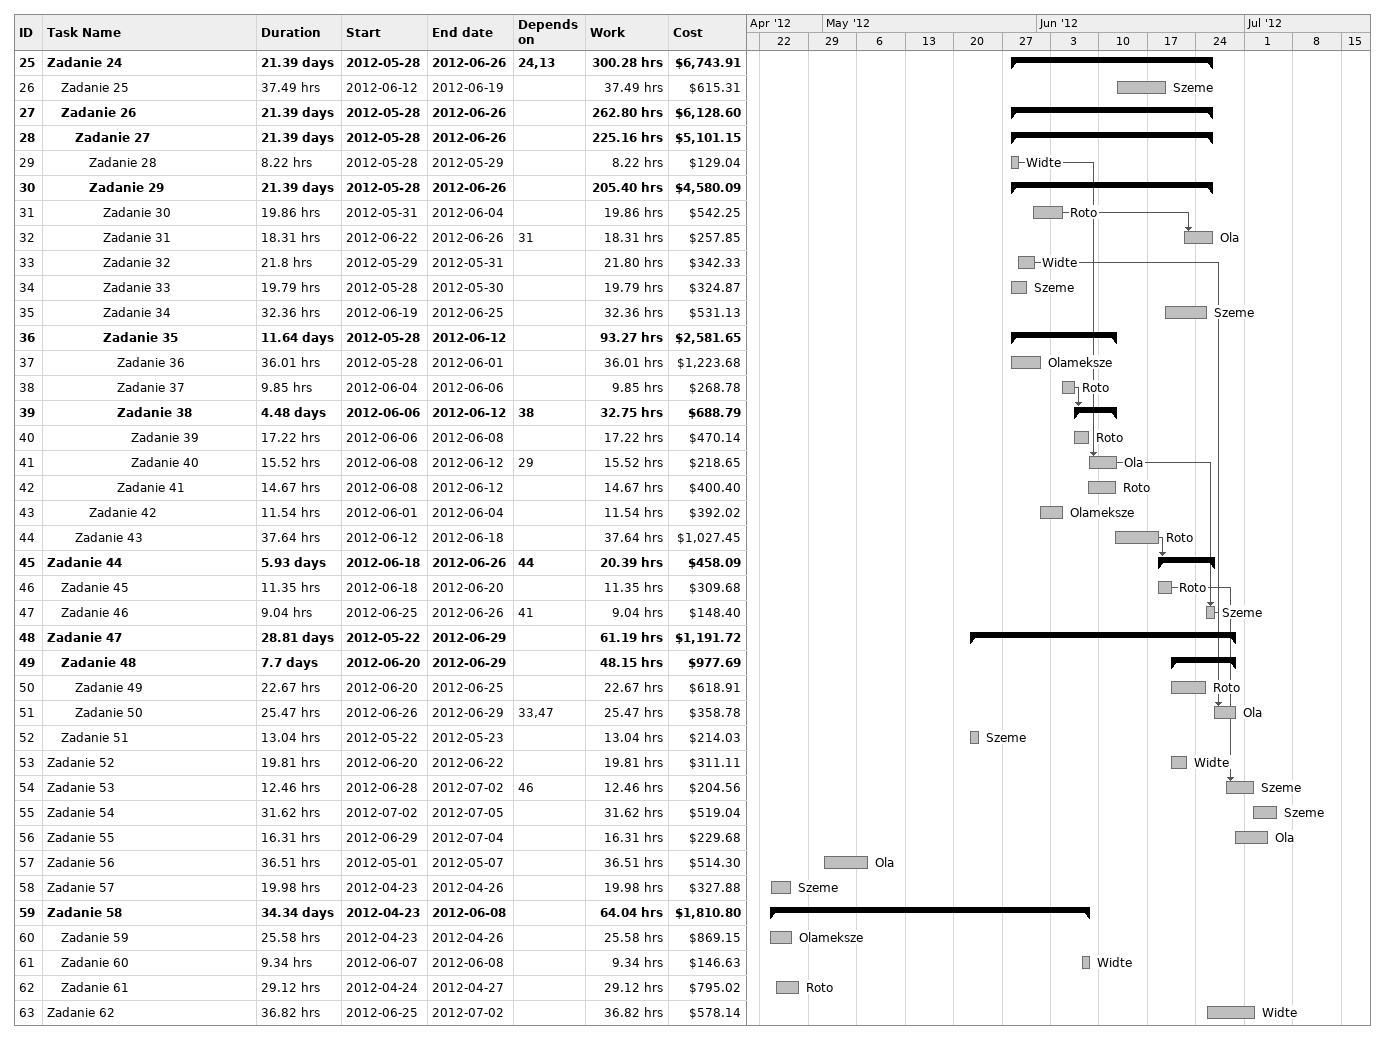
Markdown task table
| ID | Level | Task | Duration | Start | Finish | Predecessors | Resources | Work (h) | Cost ($) |
|---|---|---|---|---|---|---|---|---|---|
| 25 | 1 | **Zadanie 24** | 21.39d | 2012-05-28 | 2012-06-26 | 24, 13 |  | 300.28 | 6743.91 |
| 26 | 2 | Zadanie 25 | 37.49h | 2012-06-12 | 2012-06-19 |  | Szeme | 37.49 | 615.31 |
| 27 | 2 | **Zadanie 26** | 21.39d | 2012-05-28 | 2012-06-26 |  |  | 262.80 | 6128.60 |
| 28 | 3 | **Zadanie 27** | 21.39d | 2012-05-28 | 2012-06-26 |  |  | 225.16 | 5101.15 |
| 29 | 4 | Zadanie 28 | 8.22h | 2012-05-28 | 2012-05-29 |  | Widte | 8.22 | 129.04 |
| 30 | 4 | **Zadanie 29** | 21.39d | 2012-05-28 | 2012-06-26 |  |  | 205.40 | 4580.09 |
| 31 | 5 | Zadanie 30 | 19.86h | 2012-05-31 | 2012-06-04 |  | Roto | 19.86 | 542.25 |
| 32 | 5 | Zadanie 31 | 18.31h | 2012-06-22 | 2012-06-26 | 31 | Ola | 18.31 | 257.85 |
| 33 | 5 | Zadanie 32 | 21.8h | 2012-05-29 | 2012-05-31 |  | Widte | 21.80 | 342.33 |
| 34 | 5 | Zadanie 33 | 19.79h | 2012-05-28 | 2012-05-30 |  | Szeme | 19.79 | 324.87 |
| 35 | 5 | Zadanie 34 | 32.36h | 2012-06-19 | 2012-06-25 |  | Szeme | 32.36 | 531.13 |
| 36 | 5 | **Zadanie 35** | 11.64d | 2012-05-28 | 2012-06-12 |  |  | 93.27 | 2581.65 |
| 37 | 6 | Zadanie 36 | 36.01h | 2012-05-28 | 2012-06-01 |  | Olameksze | 36.01 | 1223.68 |
| 38 | 6 | Zadanie 37 | 9.85h | 2012-06-04 | 2012-06-06 |  | Roto | 9.85 | 268.78 |
| 39 | 6 | **Zadanie 38** | 4.48d | 2012-06-06 | 2012-06-12 | 38 |  | 32.75 | 688.79 |
| 40 | 7 | Zadanie 39 | 17.22h | 2012-06-06 | 2012-06-08 |  | Roto | 17.22 | 470.14 |
| 41 | 7 | Zadanie 40 | 15.52h | 2012-06-08 | 2012-06-12 | 29 | Ola | 15.52 | 218.65 |
| 42 | 6 | Zadanie 41 | 14.67h | 2012-06-08 | 2012-06-12 |  | Roto | 14.67 | 400.40 |
| 43 | 4 | Zadanie 42 | 11.54h | 2012-06-01 | 2012-06-04 |  | Olameksze | 11.54 | 392.02 |
| 44 | 3 | Zadanie 43 | 37.64h | 2012-06-12 | 2012-06-18 |  | Roto | 37.64 | 1027.45 |
| 45 | 1 | **Zadanie 44** | 5.93d | 2012-06-18 | 2012-06-26 | 44 |  | 20.39 | 458.09 |
| 46 | 2 | Zadanie 45 | 11.35h | 2012-06-18 | 2012-06-20 |  | Roto | 11.35 | 309.68 |
| 47 | 2 | Zadanie 46 | 9.04h | 2012-06-25 | 2012-06-26 | 41 | Szeme | 9.04 | 148.40 |
| 48 | 1 | **Zadanie 47** | 28.81d | 2012-05-22 | 2012-06-29 |  |  | 61.19 | 1191.72 |
| 49 | 2 | **Zadanie 48** | 7.7d | 2012-06-20 | 2012-06-29 |  |  | 48.15 | 977.69 |
| 50 | 3 | Zadanie 49 | 22.67h | 2012-06-20 | 2012-06-25 |  | Roto | 22.67 | 618.91 |
| 51 | 3 | Zadanie 50 | 25.47h | 2012-06-26 | 2012-06-29 | 33, 47 | Ola | 25.47 | 358.78 |
| 52 | 2 | Zadanie 51 | 13.04h | 2012-05-22 | 2012-05-23 |  | Szeme | 13.04 | 214.03 |
| 53 | 1 | Zadanie 52 | 19.81h | 2012-06-20 | 2012-06-22 |  | Widte | 19.81 | 311.11 |
| 54 | 1 | Zadanie 53 | 12.46h | 2012-06-28 | 2012-07-02 | 46 | Szeme | 12.46 | 204.56 |
| 55 | 1 | Zadanie 54 | 31.62h | 2012-07-02 | 2012-07-05 |  | Szeme | 31.62 | 519.04 |
| 56 | 1 | Zadanie 55 | 16.31h | 2012-06-29 | 2012-07-04 |  | Ola | 16.31 | 229.68 |
| 57 | 1 | Zadanie 56 | 36.51h | 2012-05-01 | 2012-05-07 |  | Ola | 36.51 | 514.30 |
| 58 | 1 | Zadanie 57 | 19.98h | 2012-04-23 | 2012-04-26 |  | Szeme | 19.98 | 327.88 |
| 59 | 1 | **Zadanie 58** | 34.34d | 2012-04-23 | 2012-06-08 |  |  | 64.04 | 1810.80 |
| 60 | 2 | Zadanie 59 | 25.58h | 2012-04-23 | 2012-04-26 |  | Olameksze | 25.58 | 869.15 |
| 61 | 2 | Zadanie 60 | 9.34h | 2012-06-07 | 2012-06-08 |  | Widte | 9.34 | 146.63 |
| 62 | 2 | Zadanie 61 | 29.12h | 2012-04-24 | 2012-04-27 |  | Roto | 29.12 | 795.02 |
| 63 | 1 | Zadanie 62 | 36.82h | 2012-06-25 | 2012-07-02 |  | Widte | 36.82 | 578.14 |
